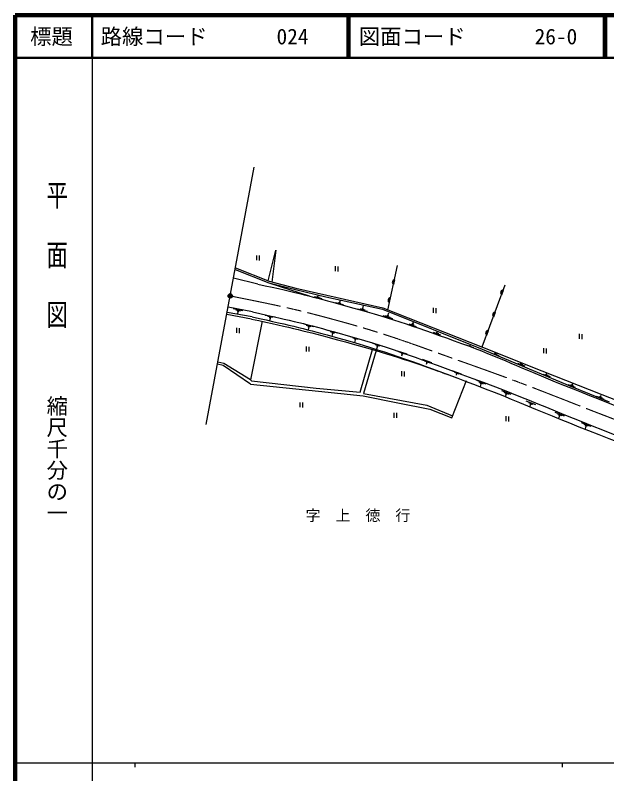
# Model space of a CAD drawing. Units: millimetres, scale not verified. Extents: x 40000 to 680000, y 20000 to 380000.
# Drawn here: x 40000 to 178412, y 202409 to 380000 of the extents above; entities that cross this region are included whole.
import ezdxf
from ezdxf.enums import TextEntityAlignment as Align

# ---------------------------------------------------------------- set-up
doc = ezdxf.new("R2010")
doc.units = ezdxf.units.MM
doc.header["$LTSCALE"] = 1000
doc.header["$PDMODE"] = 32
doc.header["$PDSIZE"] = 500
doc.linetypes.add('CHAIN', pattern=[18.5, 12, -1.5, 3.5, -1.5])
for name, color, linetype, lineweight in [('M-BGD', 7, 'Continuous', 25), ('M-BMK', 2, 'CHAIN', 13), ('M-BMK-SRVR', 3, 'Continuous', 25), ('M-TTL', 2, 'Continuous', 140), ('M-TTL-BAND', 7, 'Continuous', 25), ('M-TTL-LINE', 7, 'Continuous', 50)]:
    doc.layers.add(name, color=color, linetype=linetype, lineweight=lineweight)
for name, color, linetype in [('M-BMK-HTXT', 7, 'Continuous'), ('M-OTRS', 6, 'Continuous'), ('M-TTL-TXT', 7, 'Continuous')]:
    doc.layers.add(name, color=color, linetype=linetype)
doc.styles.add('@ＭＳ ゴシック', font='')
doc.styles.add('ＭＳ ゴシック', font='')
doc.styles.get('@ＭＳ ゴシック').set_extended_font_data('@MS Gothic')
doc.styles.get('ＭＳ ゴシック').set_extended_font_data('MS Gothic')

msp = doc.modelspace()

# ---------------------------------------------------------------- hatches: boundary and pattern name
at = {"layer": 'M-BGD'}
for points in [[(128814, 318060, 0.79803), (128555, 316956)], [(154227, 315638, 0.79803), (153834, 314574)], [(127808, 313840, 0.79803), (127549, 312735)], [(152359, 310466, 0.79803), (151966, 309401)], [(150708, 306190, 0.79803), (150315, 305126)]]:
    msp.add_hatch(color=256, dxfattribs=at).paths.add_polyline_path(points)

# ---------------------------------------------------------------- linework, layer by layer
for p, q in [((96492, 323776), (96492, 322614)), ((97113, 323722), (97113, 322560)), ((99188, 317785), (100994, 324978)), ((100994, 324978), (100076, 317519)), ((91461, 320474), (99317, 317353)), ((91529, 320836), (99416, 317702)), ((114850, 321212), (114850, 320050)), ((115471, 321158), (115471, 319996)), ((127190, 310982), (129463, 321372)), ((96756, 317069), (91076, 318403)), ((128555, 316956), (128814, 318060)), ((99317, 317353), (105596, 315759)), ((99416, 317702), (105695, 316108)), ((99608, 317279), (108751, 314264)), ((149253, 302363), (154665, 316883)), ((105596, 315759), (112700, 314106)), ((105695, 316108), (112921, 314464)), ((110790, 314087), (110909, 314462)), ((112921, 314464), (126037, 311459)), ((153834, 314574), (154227, 315638)), ((109959, 314146), (111719, 313691)), ((110533, 314166), (111186, 313988)), ((112700, 314106), (125955, 311142)), ((114963, 312723), (116723, 312268)), ((115536, 312743), (116189, 312565)), ((115847, 312849), (116063, 312798)), ((115949, 312849), (116076, 313269)), ((127549, 312735), (127808, 313840)), ((95507, 310528), (89818, 311645)), ((93295, 310786), (90990, 311238)), ((92724, 310728), (91623, 310966)), ((120163, 311280), (122433, 310674)), ((120737, 311300), (121819, 310988)), ((121163, 311373), (121520, 311288)), ((121348, 311330), (121505, 312001)), ((125955, 311142), (149271, 301782)), ((126037, 311459), (149301, 302269)), ((137797, 311496), (137797, 310334)), ((138418, 311441), (138418, 310279)), ((95259, 308877), (89493, 309900)), ((95412, 309383), (89592, 310432)), ((92304, 310626), (91942, 310687)), ((92116, 310656), (92019, 310067)), ((100806, 309270), (98501, 309728)), ((100234, 309213), (99134, 309455)), ((99814, 309112), (99453, 309175)), ((99626, 309143), (99537, 308569)), ((126015, 309682), (128260, 308990)), ((126589, 309680), (127658, 309327)), ((127017, 309737), (127370, 309638)), ((127201, 309688), (127383, 310352)), ((151966, 309401), (152359, 310466)), ((97819, 308343), (95029, 294630)), ((109847, 307077), (107577, 307682)), ((109273, 307057), (108191, 307368)), ((132060, 307738), (133781, 307153)), ((132633, 307715), (133270, 307489)), ((132951, 307798), (133163, 307731)), ((133053, 307791), (133211, 308199)), ((91767, 306772), (91767, 305611)), ((92388, 306718), (92388, 305556)), ((108847, 306983), (108490, 307069)), ((108662, 307026), (108505, 306355)), ((115457, 305553), (113187, 306158)), ((114883, 305533), (113801, 305844)), ((114457, 305459), (114101, 305545)), ((114272, 305502), (114115, 304831)), ((137805, 305774), (139519, 305170)), ((138378, 305744), (139013, 305511)), ((138627, 305644), (138778, 306008)), ((150315, 305126), (150708, 306190)), ((120732, 304064), (118463, 304669)), ((120159, 304044), (119076, 304355)), ((119733, 303970), (119376, 304056)), ((119547, 304013), (119390, 303342)), ((171917, 305393), (171917, 304231)), ((172538, 305338), (172538, 304176)), ((108100, 302454), (108100, 301292)), ((108721, 302400), (108721, 301238)), ((125923, 302509), (123666, 303162)), ((125349, 302501), (124274, 302835)), ((124737, 302483), (124566, 301816)), ((124922, 302436), (124567, 302529)), ((145522, 302865), (147214, 302202)), ((146333, 302539), (146496, 302898)), ((149301, 302269), (163192, 296721)), ((163579, 302049), (163579, 300887)), ((164200, 301995), (164200, 300833)), ((120736, 291729), (123616, 301724)), ((124451, 301496), (121523, 291408)), ((131697, 300643), (129453, 301339)), ((131123, 300647), (130054, 301001)), ((130694, 300590), (130341, 300690)), ((130511, 300640), (130377, 300156)), ((149271, 301782), (162099, 296442)), ((151467, 300900), (153181, 300296)), ((152040, 300870), (152675, 300637)), ((152290, 300769), (152440, 301133)), ((88828, 298434), (87429, 298810)), ((95029, 294630), (88828, 298434)), ((137479, 298617), (135257, 299379)), ((136906, 298637), (135848, 299023)), ((136476, 298593), (136126, 298703)), ((136294, 298649), (136148, 298189)), ((157480, 298507), (159195, 297902)), ((158053, 298477), (158688, 298244)), ((158303, 298376), (158453, 298740)), ((88687, 297964), (87340, 298327)), ((95029, 293644), (88687, 297964)), ((130373, 296651), (130373, 295489)), ((130994, 296597), (130994, 295435)), ((144435, 295958), (142234, 296780)), ((163192, 296721), (177276, 291179)), ((143862, 295994), (142814, 296408)), ((143431, 295962), (143084, 296081)), ((143250, 296022), (143140, 295696)), ((162099, 296442), (169789, 293239)), ((163425, 295996), (165140, 295392)), ((163998, 295967), (164633, 295733)), ((164248, 295866), (164398, 296230)), ((95029, 294630), (95316, 294375)), ((95029, 293644), (110936, 292016)), ((95316, 294375), (110412, 292653)), ((142130, 285769), (145565, 294472)), ((150160, 293612), (147974, 294473)), ((149588, 293658), (148548, 294091)), ((148977, 293697), (148745, 293049)), ((149157, 293633), (148812, 293759)), ((169308, 293574), (170992, 292888)), ((169789, 293239), (178962, 289523)), ((169879, 293517), (170647, 293178)), ((170139, 293542), (170436, 293427)), ((170283, 293504), (170436, 293830)), ((110412, 292653), (120736, 291729)), ((110936, 292016), (121383, 290930)), ((121523, 291408), (136287, 288682)), ((156037, 291186), (153850, 292044)), ((155465, 291231), (154424, 291663)), ((154854, 291269), (154622, 290621)), ((155033, 291206), (154688, 291331)), ((121383, 290930), (129509, 289241)), ((161773, 288813), (159580, 289655)), ((175993, 290823), (177676, 290137)), ((176564, 290766), (177332, 290427)), ((176823, 290791), (177121, 290676)), ((176967, 290753), (177121, 291079)), ((177276, 291179), (185554, 287880)), ((106616, 289364), (106616, 288202)), ((107236, 289309), (107236, 288148)), ((129509, 289241), (137044, 287784)), ((136287, 288682), (142319, 286247)), ((137044, 287784), (142130, 285769)), ((161201, 288853), (160157, 289278)), ((160589, 288887), (160362, 288237)), ((160769, 288825), (160424, 288948)), ((128618, 286935), (128618, 285773)), ((129239, 286880), (129239, 285718)), ((154805, 286125), (154805, 284963)), ((155426, 286071), (155426, 284909)), ((168536, 286154), (166344, 286999)), ((167964, 286196), (166921, 286621)), ((167353, 286231), (167125, 285580)), ((167533, 286168), (167187, 286291)), ((174719, 283724), (172522, 284557)), ((174146, 283762), (173101, 284182)), ((173535, 283794), (173310, 283142)), ((173715, 283732), (173369, 283854))]:
    msp.add_line(p, q, dxfattribs=at)
for centre, start, end in [((128810, 317479), 89.63198, 243.9952), ((154152, 315062), 82.55184, 236.91506), ((127804, 313258), 89.63198, 243.9952), ((152283, 309889), 82.55184, 236.91506), ((150633, 305613), 82.55184, 236.91506)]:
    msp.add_arc(centre, 582, start, end, dxfattribs=at)
for points, knots in [([(96756, 317069), (106499, 314886), (109192, 314225), (117071, 312046), (127221, 309238), (132819, 307330), (142738, 303792), (152119, 300447), (157122, 297914), (166365, 294205), (178138, 289481), (184739, 286849), (196544, 282206), (205617, 278637), (208472, 277522), (219793, 273126)], [0, 0, 0, 0, 1, 1, 1, 2, 2, 2, 3, 3, 3, 4, 4, 4, 5, 5, 5, 5]), ([(95412, 309383), (105127, 307265), (107863, 306583), (115737, 304381), (126612, 301342), (132548, 299086), (143137, 295164), (156298, 290289), (163420, 286910), (176508, 281844), (189483, 276823), (196853, 274279), (209906, 269466), (214539, 267758), (215988, 267222), (221769, 265098)], [0, 0, 0, 0, 1, 1, 1, 2, 2, 2, 3, 3, 3, 4, 4, 4, 5, 5, 5, 5]), ([(95507, 310528), (105222, 308418), (107955, 307728), (115831, 305544), (127220, 302386), (133422, 299991), (144520, 295925), (158481, 290810), (166070, 287340), (179920, 281929), (191293, 277486), (197730, 275166), (209097, 270707), (213991, 268788), (215536, 268186), (221615, 265767)], [0, 0, 0, 0, 1, 1, 1, 2, 2, 2, 3, 3, 3, 4, 4, 4, 5, 5, 5, 5]), ([(95259, 308877), (105071, 306712), (107769, 306094), (115692, 303935), (124479, 301541), (129390, 300105), (137966, 297038), (140057, 296290), (140759, 296061), (143304, 295080)], [0, 0, 0, 0, 1, 1, 1, 2, 2, 2, 3, 3, 3, 3])]:
    msp.add_open_spline(points, degree=3, knots=knots, dxfattribs=at)
at = {"layer": 'M-BMK'}
msp.add_open_spline([(90308, 314277), (102639, 311815), (106181, 311046), (116183, 308297), (127790, 305106), (134081, 302595), (145425, 298570), (157046, 294448), (160810, 292963), (174951, 287405)], degree=3, knots=[0, 0, 0, 0, 1, 1, 1, 2, 2, 2, 3, 3, 3, 3], dxfattribs=at)
msp.add_open_spline([(174951, 287405), (178985, 285852), (182397, 284537), (185409, 283376)], degree=3, dxfattribs=at)
at = {"layer": 'M-BMK-SRVR'}
for p, q in [((90308, 314277), (95915, 344407)), ((84700, 284147), (90308, 314277))]:
    msp.add_line(p, q, dxfattribs=at)
msp.add_circle((90308, 314277), 500, dxfattribs=at)
msp.add_point((90308, 314277), dxfattribs=at)
at = {"layer": 'M-OTRS'}
msp.add_point((90308, 314277), dxfattribs=at)
at = {"layer": 'M-TTL'}
for p, q in [((40000, 380000), (40000, 20000)), ((680000, 380000), (40000, 380000))]:
    msp.add_line(p, q, dxfattribs=at)
at = {"layer": 'M-TTL-BAND'}
for p, q in [((58000, 370000), (58000, 20000)), ((40000, 205000), (579000, 205000)), ((68000, 205000), (68000, 204000)), ((168000, 205000), (168000, 204000))]:
    msp.add_line(p, q, dxfattribs=at)
at = {"layer": 'M-TTL-LINE'}
for p, q in [((58000, 380000), (58000, 370000)), ((117750, 380000), (117750, 370000)), ((118250, 380000), (118250, 370000)), ((177750, 380000), (177750, 370000)), ((178250, 380000), (178250, 370000)), ((40000, 370000), (680000, 370000))]:
    msp.add_line(p, q, dxfattribs=at)

# ---------------------------------------------------------------- texts
at = {"layer": 'M-BMK-HTXT', "style": 'ＭＳ ゴシック'}
msp.add_text('字\u3000上\u3000徳\u3000行', height=2566, dxfattribs=at).set_placement((107943, 260853), align=Align.BOTTOM_LEFT)
at = {"layer": 'M-TTL-BAND', "style": '@ＭＳ ゴシック', "width": 1.4}
msp.add_text('平  面  図', height=3666, rotation=270, dxfattribs=at).set_placement((49777, 306475), align=Align.MIDDLE_RIGHT)
at = {"layer": 'M-TTL-BAND', "style": '@ＭＳ ゴシック'}
msp.add_text('縮尺千分の一', height=3666, rotation=270, dxfattribs=at).set_placement((49777, 261030), align=Align.MIDDLE_RIGHT)
at = {"layer": 'M-TTL-TXT', "style": 'ＭＳ ゴシック'}
msp.add_text('標題', height=3666, dxfattribs=at).set_placement((48500, 375000), align=Align.MIDDLE_CENTER)
for s, p in [('路線コード', (60000, 375000)), ('024', (101142, 375000)), ('図面コード', (120380, 375000)), ('26-0', (161521, 375000))]:
    msp.add_text(s, height=3666, dxfattribs=at).set_placement(p, align=Align.MIDDLE_LEFT)

doc.saveas('drawing.dxf')
